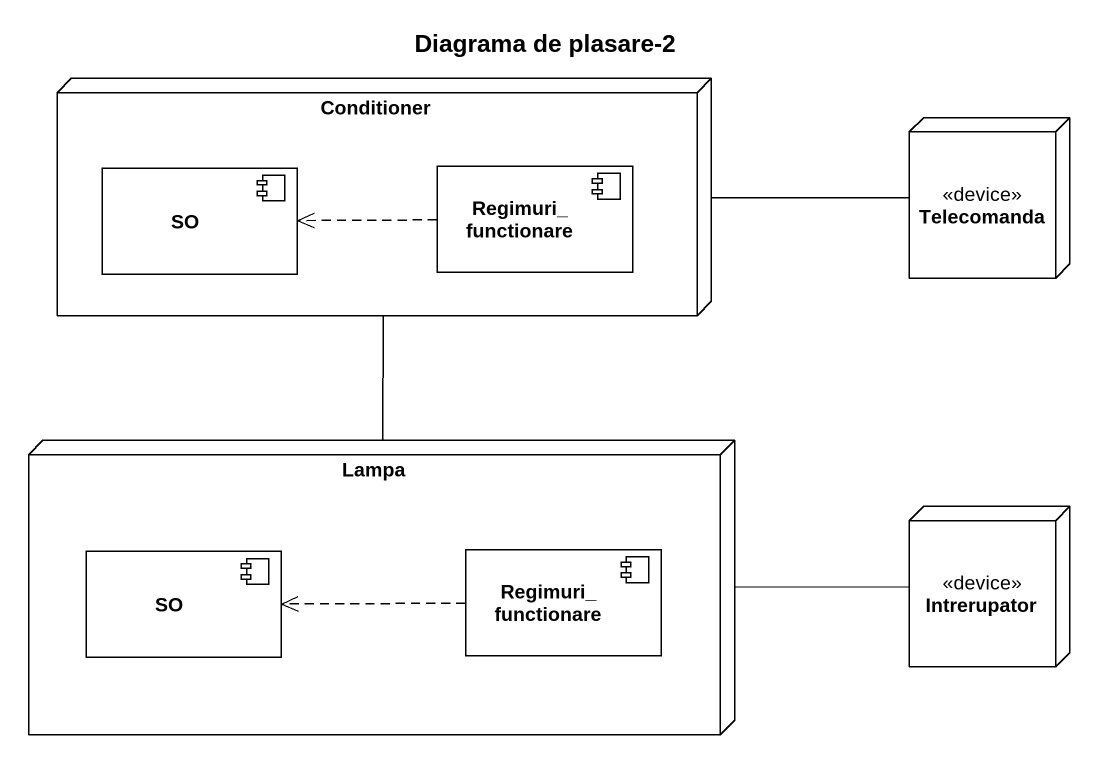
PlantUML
@startuml
title Diagrama de plasare-2
node Conditioner {
  component SO
  component Regimuri_functionare
}
node Telecomanda <<device>>
node Lampa {
  component "SO" as SO_2
  component "Regimuri_functionare" as Regimuri_functionare_2
}
node Intrerupator <<device>>
Conditioner -right- Telecomanda
Conditioner -- Lampa
Regimuri_functionare .left.> SO
Lampa -right- Intrerupator
Regimuri_functionare_2 .left.> SO_2
@enduml
